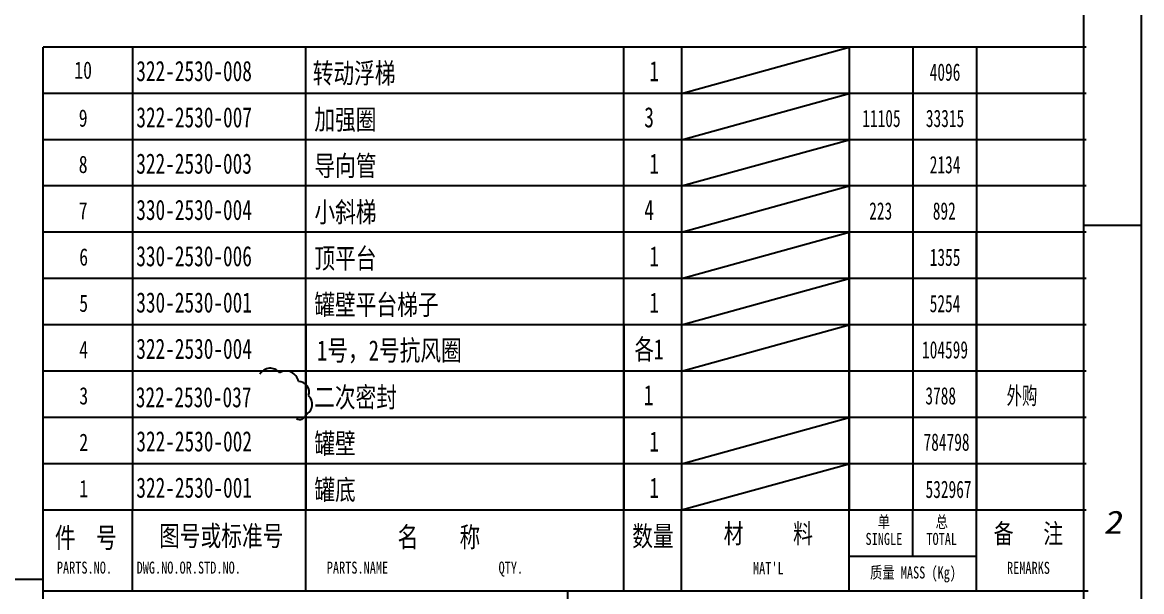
# Model space of a CAD drawing. Header units: inches. Extents: x 8 to 1207, y 9 to 860.
# Drawn here: x 1008.1 to 1201.7, y 166.2 to 264.5 of the extents above; entities that cross this region are included whole.
import ezdxf
from ezdxf.enums import TextEntityAlignment as Align

# ---------------------------------------------------------------- set-up
doc = ezdxf.new("R2010")
doc.units = ezdxf.units.IN
doc.header["$MEASUREMENT"] = 0
for name, color, linetype in [('1', 2, 'Continuous'), ('2', 1, 'Continuous'), ('\\M+5CEC4\\M+5D7D6', 2, 'Continuous'), ('L2008-A', 1, 'Continuous')]:
    doc.layers.add(name, color=color, linetype=linetype)
doc.styles.add('HZ', font='NSimSun.ttf', dxfattribs={"width": 0.75})

msp = doc.modelspace()

# ---------------------------------------------------------------- linework, layer by layer
at = {"layer": '1'}
for p, q in [((1192.14, 260.26), (1011.71, 260.26)), ((1192.15, 260.26), (1011.72, 260.26)), ((1122.14, 260.26), (1122.14, 180.26)), ((1192.14, 252.26), (1011.71, 252.26)), ((1192.15, 244.26), (1011.72, 244.26)), ((1192.15, 236.26), (1011.72, 236.26)), ((1192.14, 228.26), (1011.71, 228.26)), ((1192.15, 228.26), (1011.72, 228.26)), ((1192.14, 220.26), (1011.71, 220.26)), ((1192.13, 212.26), (1011.71, 212.26)), ((1057.15, 212.26), (1057.15, 180.26)), ((1112.14, 212.26), (1112.14, 180.26)), ((1192.14, 204.26), (1011.71, 204.26)), ((1192.14, 196.26), (1011.71, 196.26)), ((1192.14, 188.26), (1011.71, 188.26)), ((1011.71, 180.26), (1192.14, 180.26)), ((1151.14, 172.26), (1173.14, 172.26)), ((1011.72, 168.26), (831.28, 168.26))]:
    msp.add_line(p, q, dxfattribs=at)
at = {"layer": '1', "linetype": 'Continuous'}
for p, q in [((1122.14, 252.26), (1151.13, 260.26)), ((1122.14, 244.26), (1151.14, 252.26)), ((1122.14, 236.26), (1151.13, 244.26)), ((1122.14, 228.26), (1151.14, 236.26)), ((1122.14, 220.26), (1151.14, 228.26)), ((1122.14, 212.26), (1151.13, 220.26)), ((1122.14, 204.26), (1151.13, 212.26)), ((1122.14, 188.26), (1151.14, 196.26)), ((1122.14, 180.26), (1151.14, 188.26))]:
    msp.add_line(p, q, dxfattribs=at)
at = {"layer": '1', "color": 6, "linetype": 'Continuous'}
for centre, radius, start, end in [((1050.98, 202.68), 2.07, 38.9417, 148.9417), ((1053.7, 202.08), 2.2, 10.1148, 120.1148), ((1055.88, 200.63), 1.84, 340.5619, 90.5619), ((1056.24, 198.55), 2.01, 296.8627, 46.8627), ((1056.08, 196.98), 1.09, 238.1801, 348.1801)]:
    msp.add_arc(centre, radius, start, end, dxfattribs=at)
at = {"layer": '2'}
msp.add_line((1011.72, 112.26), (1011.72, 260.26), dxfattribs=at)
at = {"layer": '2', "color": 2}
for p, q in [((1027.15, 260.26), (1027.15, 180.26)), ((1057.15, 166.26), (1057.15, 260.26)), ((1112.14, 166.26), (1112.14, 260.26)), ((1151.14, 260.26), (1151.14, 180.26)), ((1151.14, 260.26), (1151.14, 244.26)), ((1162.14, 260.26), (1162.14, 180.26)), ((1173.14, 260.26), (1173.14, 180.26)), ((1173.14, 260.26), (1173.14, 244.26)), ((1151.14, 166.26), (1151.14, 228.26)), ((1173.14, 166.26), (1173.14, 228.26)), ((1057.15, 212.26), (1057.15, 180.26)), ((1027.15, 166.26), (1027.15, 180.26)), ((1122.14, 166.26), (1122.14, 180.26)), ((1162.14, 172.26), (1162.14, 180.26))]:
    msp.add_line(p, q, dxfattribs=at)
at = {"layer": '2', "color": 1}
for p, q in [((1011.72, 166.26), (1192.44, 166.26)), ((1102.43, 166.26), (1102.43, 112.26))]:
    msp.add_line(p, q, dxfattribs=at)
at = {"layer": 'L2008-A', "color": 7, "linetype": 'Continuous'}
for p, q in [((1201.71, 14.26), (1201.71, 855.26)), ((1191.71, 24.26), (1191.71, 845.26)), ((1191.71, 229.46), (1201.71, 229.46))]:
    msp.add_line(p, q, dxfattribs=at)

# ---------------------------------------------------------------- texts
at = {"layer": '1', "style": 'HZ'}
for s, height, width, p in [('10', 3, 0.75, (1018.63, 256.26)), ('1 ', 3.5, 0.7, (1118.24, 256.11)), ('4096', 3, 0.65, (1167.71, 255.92)), ('3', 3.5, 0.7, (1116.52, 248.11)), ('9', 3, 0.75, (1018.63, 247.97)), ('11105', 3, 0.65, (1156.71, 247.92)), ('33315', 3, 0.65, (1167.71, 247.92)), ('8', 3, 0.75, (1018.63, 239.97)), ('1 ', 3.5, 0.7, (1118.24, 240.11)), ('2134', 3, 0.65, (1167.72, 239.92)), ('7', 3, 0.75, (1018.63, 231.97)), ('4', 3.5, 0.7, (1116.52, 232.11)), ('223', 3, 0.65, (1156.58, 231.92)), ('892', 3, 0.65, (1167.58, 231.92)), ('6', 3, 0.75, (1018.72, 223.97)), ('1 ', 3.5, 0.7, (1118.25, 224.11)), ('1355', 3, 0.65, (1167.72, 223.92)), ('5', 3, 0.75, (1018.72, 215.97)), ('1 ', 3.5, 0.7, (1118.24, 216.11)), ('5254', 3, 0.65, (1167.71, 215.92)), ('4', 3, 0.75, (1018.72, 207.97)), ('\\M+5B8F71', 3.5, 0.7, (1116.51, 208.11)), ('104599', 3, 0.65, (1167.71, 207.92)), ('3', 3, 0.75, (1018.73, 199.97)), ('1', 3.5, 0.7, (1116.44, 200.11)), ('3788', 3, 0.65, (1166.96, 199.97)), ('\\M+5CDE2\\M+5B9BA', 3, 0.65, (1181.02, 200.08)), ('1 ', 3.5, 0.7, (1118.25, 192.11)), ('2', 3, 0.75, (1018.73, 191.97)), ('784798 ', 3, 0.65, (1168.64, 191.97)), ('1', 3, 0.75, (1018.73, 183.97)), ('1 ', 3.5, 0.7, (1118.25, 184.11)), ('532967 ', 3, 0.65, (1168.98, 183.81)), ('\\M+5B2C4     \\M+5C1CF', 3.3599, 0.75, (1137.14, 176.26)), ('\\M+5B5A5', 2.08, 0.75, (1157.14, 178.26)), ('\\M+5B5A5', 2.08, 0.75, (1157.14, 178.26)), ('\\M+5D7DC', 2.08, 0.75, (1167.14, 178.26)), ('\\M+5D7DC', 2.08, 0.75, (1167.14, 178.26)), ('\\M+5B1B8   \\M+5D7A2', 3.3599, 0.75, (1182.14, 176.26)), ('SINGLE', 2.08, 0.75, (1157.14, 175.26)), ('SINGLE', 2.08, 0.75, (1157.14, 175.26)), ('TOTAL', 2.08, 0.75, (1167.14, 175.26)), ('TOTAL', 2.08, 0.75, (1167.14, 175.26)), ("MAT'L", 2.08, 0.75, (1137.14, 170.26)), ("MAT'L", 2.08, 0.75, (1137.14, 170.26)), ('\\M+5D6CA\\M+5C1BF MASS (Kg)', 2.0799, 0.75, (1162.17, 169.26)), ('REMARKS', 2.08, 0.75, (1182.14, 170.26)), ('REMARKS', 2.08, 0.75, (1182.14, 170.26))]:
    msp.add_text(s, height=height, dxfattribs=dict(at, width=width)).set_placement(p, align=Align.MIDDLE)
for s, height, width, p in [('322-2530-008', 3.5, 0.7, (1027.82, 254.38)), ('\\M+5D7AA\\M+5B6AF\\M+5B8A1\\M+5CCDD', 3.5, 0.75, (1058.34, 254)), ('322-2530-007', 3.5, 0.7, (1027.83, 246.38)), ('\\M+5BCD3\\M+5C7BF\\M+5C8A6', 3.5, 0.75, (1058.62, 246)), ('\\M+5B5BC\\M+5CFF2\\M+5B9DC', 3.5, 0.75, (1058.63, 238)), ('322-2530-003', 3.5, 0.7, (1027.82, 238.38)), ('330-2530-004', 3.5, 0.7, (1027.82, 230.38)), ('\\M+5D0A1\\M+5D0B1\\M+5CCDD', 3.5, 0.75, (1058.63, 230)), ('330-2530-006', 3.5, 0.7, (1027.82, 222.38)), ('\\M+5B6A5\\M+5C6BD\\M+5CCA8', 3.5, 0.75, (1058.63, 222)), ('330-2530-001', 3.5, 0.7, (1027.82, 214.38)), ('\\M+5B9DE\\M+5B1DA\\M+5C6BD\\M+5CCA8\\M+5CCDD\\M+5D7D3', 3.5, 0.75, (1058.62, 214)), ('322-2530-004', 3.5, 0.7, (1027.82, 206.38)), ('1\\M+5BAC5\\M+5A3AC2\\M+5BAC5\\M+5BFB9\\M+5B7E7\\M+5C8A6', 3.5, 0.75, (1059.06, 206.09)), ('322-2530-037', 3.5, 0.7, (1027.74, 198.01)), ('\\M+5B6FE\\M+5B4CE\\M+5C3DC\\M+5B7E2', 3.5, 0.75, (1058.59, 198)), ('322-2530-002', 3.5, 0.7, (1027.83, 190.38)), ('\\M+5B9DE\\M+5B1DA', 3.5, 0.75, (1058.62, 190)), ('\\M+5B9DE\\M+5B5D7', 3.5, 0.75, (1058.62, 182)), ('322-2530-001', 3.5, 0.7, (1027.83, 182.38)), ('\\M+5CDBC\\M+5BAC5\\M+5BBF2\\M+5B1EA\\M+5D7BC\\M+5BAC5    ', 3.5, 0.75, (1031.77, 174.04)), ('\\M+5C3FB    \\M+5B3C6   ', 3.5, 0.75, (1073.02, 173.83)), ('\\M+5CAFD\\M+5C1BF ', 3.5, 0.75, (1113.6, 174)), ('PARTS.NO.    DWG.NO.OR.STD.NO.              PARTS.NAME                  QTY.', 2.0799, 0.75, (1014.08, 169.26))]:
    msp.add_text(s, height=height, dxfattribs=dict(at, width=width)).set_placement(p)
at = {"layer": '\\M+5CEC4\\M+5D7D6', "style": 'HZ', "width": 0.75}
msp.add_text('\\M+5BCFE  \\M+5BAC5  ', height=3.5, dxfattribs=at).set_placement((1013.73, 173.72))
at = {"layer": 'L2008-A', "color": 7, "linetype": 'Continuous', "oblique": 10, "width": 1.2}
msp.add_text('2', height=4, dxfattribs=at).set_placement((1195.11, 176.16), (1198.31, 176.16), align=Align.FIT)

doc.saveas('drawing.dxf')
